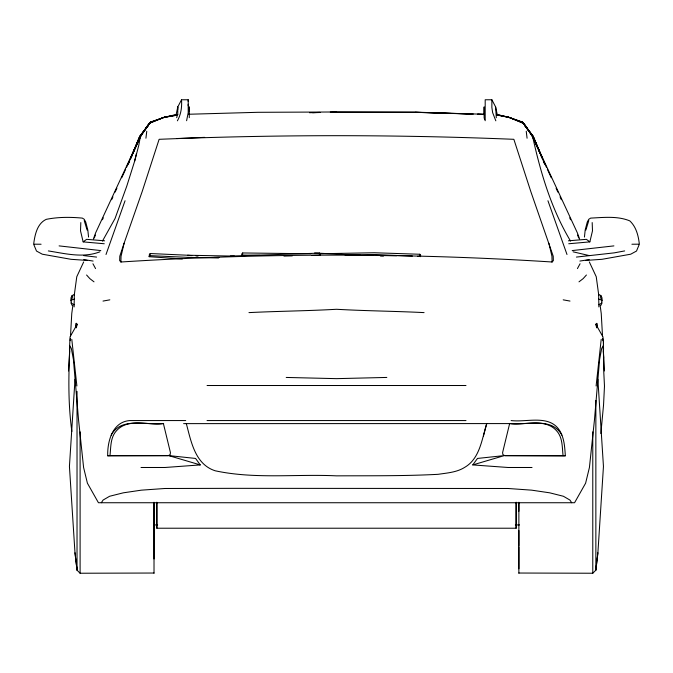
<?xml version="1.0" encoding="UTF-8"?>
<svg xmlns="http://www.w3.org/2000/svg" width="673" height="673" viewBox="0 0 673 673"><rect width="100%" height="100%" fill="white"/><g stroke="black" fill="none" stroke-linecap="round" stroke-linejoin="round"><path stroke-width="1.01" d="M154.016 573.034L80.104 573.236L80.104 431.847M154.016 558.96L154.008 502.479M177.765 109.472L177.765 107.125M188.213 105.838L188.213 99.764L181.533 99.764C182.013 107.057 181.054 114.351 177.394 120.82M188.213 101.446L188.213 99.764M188.213 104.222L188.213 112.601L186.606 120.719M189.273 110.902L189.273 107.125M484.131 114.814L484.131 106.957M156.826 502.302L156.851 528.221L516.141 528.221L516.132 502.294M516.141 528.221L516.174 502.302M518.866 568.786L518.866 546.947M518.866 545.685L518.875 502.479M69.454 349.405L70.085 336.786L77.302 324.041L76.251 327.86M120.888 262.344L121.039 256.304L124.101 243.247L142.154 191.62L159.122 139.311C277.276 134.482 395.707 134.482 513.861 139.311L530.829 191.62L553.214 256.194L553.366 260.737L551.582 261.965C408.368 252.846 264.657 252.846 121.443 261.965L119.659 260.737L119.802 256.194L124.101 243.247M74.131 306.93L74.324 294.538L72.137 295.523L71.027 297.769L70.901 300.873M80.819 222.57L80.508 230.822L83.149 241.885L104.256 243.752M72.045 305.306L71.145 303.069L71.271 300.082L72.373 297.769L72.137 295.523M68.528 370.966L69.647 351.113M70.236 340.673L70.354 338.578M70.472 336.492L71.767 313.509L72.877 305.332M75.006 379.286L69.428 466.414L75.006 553.097L77.025 570.157L80.104 573.236M242.692 252.964L241.742 253.999L241.565 256.11L242.516 255.075L242.692 252.964L311.044 253.763M320.474 253.746L374.339 252.754L419.834 254.259L419.649 256.371L417.588 256.287M420.507 256.682L420.625 255.269L419.834 254.259M141.01 467.491L164.952 467.491L200.26 464.917L195.557 458.439L168.595 455.571L107.705 455.789C107.327 441.362 112.5 421.735 129.881 420.558L185.714 420.558M107.705 455.789L109.977 455.663C110.936 447.192 110.263 437.433 116.513 430.712C128.24 417.639 148.582 425.689 163.648 423.452M596.11 385.966L601.208 339.335M584.442 237.073L585.174 230.082L587.277 222.023L588.816 219.255L590.675 218.102C603.614 217.48 617.621 215.823 629.819 220.895C636.221 226.851 638.433 235.794 639.35 244.206L636.498 251.054L630.71 254.201L601.999 259.307L586.006 260.401M598.869 306.93L598.676 294.538L600.863 295.523L600.627 297.769L601.729 300.082L601.855 303.069L600.955 305.306M595.857 569.964L597.876 552.777M518.866 573.034L592.778 573.236L595.857 570.157L597.876 553.097L603.454 466.414L597.876 379.286M145.923 138.226L146.764 131.269M182.366 258.945L149.12 256.699L149.381 254.587L150.205 253.528L187.582 255.235L234.456 256.119M149.12 256.699L149.953 255.639L150.205 253.528M230.292 256.077L319.566 253.132L319.305 255.244L312.028 255.412M320.281 255.521L320.457 254.116L319.566 253.132M74.274 295.111L76.781 276.712L83.671 261.957M600.854 433.572L603.546 404.986L604.48 386.109L603.673 369.973L603.395 340.908L602.915 336.786L595.698 324.041L596.749 327.86M176.09 114.974L177.765 106.957L181.533 99.764M102.456 241.069L115.041 218.523L126.776 186.135L134.634 161.175L138.773 145.351L140.413 136.325L148.725 123.773L149.818 123.075L163.346 117.556L176.301 115.276L164.22 117.262L177.966 114.553M134.634 161.175L136.459 153.562M568.744 243.752L589.851 241.885L592.492 230.822L592.181 222.57M561.879 435.187C551.801 416.377 526.294 425.673 509.638 423.586L502.596 452.601L502.84 454.46L504.447 455.571L565.337 455.789C564.748 447.192 564.319 438.241 559.709 430.678C549.454 414.147 526.808 422.56 511.127 420.558M186.328 423.628C191.09 441.421 195.027 464.336 215.217 470.789C254.958 479.311 296.238 473.901 336.517 475.853C370.377 475.685 404.254 476.114 438.081 474.322C447.192 472.951 456.832 472.379 464.807 467.289C480.009 458.414 481.893 438.914 486.714 423.628M483.441 436.079L486.722 423.628M176.671 117.699L177.765 113.586L177.765 106.957M585.872 230.082L588.799 220.559M147.782 126.558L148.725 123.773M106.006 254.495L125.06 200.747M94.346 237.948L95.389 235.02M93.412 238.974L95.608 232.925L140.413 136.325M147.749 126.095L139.748 136.543L130.528 158.803L139.824 136.417L150.432 122.175L164.22 117.321L149.818 123.075L139.824 136.417M128.526 163.606L129.738 160.687M127.836 164.734L129.048 161.84M129.855 159.913L139.521 136.754L147.69 126.162M131.159 157.558L132.371 154.681M133.178 152.763L138.815 139.319M102.405 219.76L103.289 217.85M111.625 199.738L112.938 196.878M115.133 192.108L116.892 188.297M121.712 177.807L125.666 169.226M126.541 167.316L129.611 160.637M131.807 155.875L138.386 141.574M139.269 139.664L141.019 135.845L146.302 128.19M577.434 268.577L580.059 263.766M101.32 502.739L103.078 500.064L109.598 496.27L123.302 492.829L141.347 490.163L164.961 488.489L233.708 488.337L508.073 488.489L531.695 490.163L549.74 492.829L563.419 496.27L569.938 500.064L571.697 502.739M175.872 114.62L163.85 117.422L150.432 122.175L148.06 125.632M111.154 435.187C121.241 416.377 146.748 425.673 163.404 423.586L170.437 452.601L170.202 454.46L168.595 455.571L200.26 464.917M150.432 122.175L140.489 136.03L141.019 135.845M472.783 464.917L477.485 458.439L504.447 455.571L472.783 464.917L508.081 467.491L532.032 467.491M148.977 124.488L150.828 122.082L148.943 124.53M586.427 275.005L583.121 278.656L578.99 281.844M83.149 241.885L86.632 239.327L104.593 240.816M598.76 304.692L601.855 303.069M71.271 300.082L74.484 299.123M48.338 250.928C65.39 253.603 83.132 258.289 99.89 251.82M624.662 250.928L614.205 252.863L576.416 257.078M103.011 301.075L109.834 299.838M579.89 261.057L589.228 259.593M613.911 245.889L572.193 250.583M568.407 240.816L586.368 239.327L589.851 241.885M367.988 255.126L374.205 254.571L412.423 256.085M176.848 138.545L204.659 137.359M248.968 312.609C278.176 311.145 307.376 310.943 336.517 309.277C365.666 310.943 394.866 311.145 424.074 312.609M309.487 112.728L319.885 112.391M330.283 112.055L415.544 112.139L473.296 114.073M312.609 112.728L319.885 112.5M332.361 112.113L415.308 112.307L484.594 114.259M380.539 255.589L396.7 255.698M386.824 377.435L336.517 378.647L286.218 377.444M188.465 114.259L257.734 112.307L336.517 111.987M345.249 255.412L374.205 254.571M283.972 256.077L292.284 255.883M631.913 244.232L638.685 244.19M505.019 455.722L565.337 455.789M509.394 423.452C524.46 425.689 544.794 417.639 556.521 430.712C562.771 437.433 562.106 447.192 563.065 455.663M109.977 455.663L168.023 455.722M509.638 423.586L183.62 423.628M497.305 114.974L495.639 106.957L491.87 99.764L485.191 99.764L485.191 120.719M86.994 260.401L71.002 259.307L42.29 254.201L36.502 251.054L33.65 244.206C34.845 235.087 37.049 223.587 46.235 219.348C58.122 216.958 70.295 217 82.325 218.102L84.184 219.255L85.723 222.023L87.827 230.082L88.558 237.073M207.057 385.511L465.985 385.511M207.04 420.558L466.002 420.558M153.452 524.932L157.65 524.932M515.35 524.932L519.539 524.932M213.997 257.448L219.196 257.448M156.851 528.221L156.859 502.294M34.315 244.19L41.087 244.232M242.516 255.075L260.014 255.404M218.574 257.969L187.321 257.347L149.953 255.639M415.308 112.307L450.658 113.417M453.779 113.51L471.453 114.065M477.687 114.267L483.929 114.46M477.494 114.217L483.794 114.427M360.787 255.378L314.602 252.972M380.363 255.967L383.442 256.077M187.582 255.235L191.755 255.572M195.927 255.917L198.013 256.085M100.807 250.583L59.089 245.889M83.721 255.597L96.584 257.078M83.772 259.593L93.11 261.057M563.192 299.838L570.006 301.075M525.277 126.095L533.268 136.543L542.497 158.803L533.201 136.417L522.593 122.175L509.175 117.422L497.187 114.62L508.805 117.262L496.75 114.965L509.654 117.556L524.275 123.773L532.587 136.325L577.392 232.925L579.579 238.974M573.11 251.82L589.279 255.597M598.516 299.123L601.729 300.082M526.707 128.19L531.981 135.845L533.201 136.417M522.593 122.175L508.788 117.321L523.19 123.075L532.52 136.03L522.593 122.175L524.948 125.632M71.145 303.069L74.24 304.692M94.01 281.844L89.879 278.656L86.573 275.005M533.268 136.543L545.18 164.734M524.082 124.53L522.198 122.082L524.04 124.488M525.335 126.162L533.496 136.754M570.544 241.069C551.355 209.076 540.495 172.549 532.587 136.325M92.941 263.766L95.566 268.577M589.338 261.957L596.236 276.712L598.743 295.111M600.863 295.523L601.973 297.769L602.099 300.873M531.981 135.845L533.739 139.664M534.614 141.574L541.201 155.875M543.389 160.637L546.459 167.316M547.342 169.226L551.288 177.807M556.117 188.297L557.867 192.108M560.062 196.878L561.375 199.738M569.711 217.85L570.586 219.76M534.606 140.287L537.828 147.959M538.636 149.877L539.847 152.763M540.655 154.681L541.858 157.558M543.288 160.687L544.499 163.606L543.296 160.738M495.824 120.82L492.628 112.601L491.87 107.487L491.87 99.764M577.611 235.02L578.654 237.948M547.94 200.747L566.994 254.495M524.275 123.773L525.218 126.558M84.201 220.559L87.128 230.082M484.661 119.718L484.131 117.699L484.131 107.125M548.89 243.247L551.944 256.304L552.104 262.344M496.295 117.699L495.639 107.125M71.868 431.494C67.948 403.11 68.553 374.432 69.933 345.905L71.355 348.564L73.407 359.399L78.581 420.238L83.595 467.491L87.406 483.197L98.443 502.739L574.565 502.739L585.611 483.197L589.422 467.491L594.427 420.238L599.609 359.399L601.654 348.564L603.075 345.905L603.656 358.171M600.131 305.332L601.241 313.509L602.537 336.492M71.792 339.335L76.89 385.966M526.236 131.269L527.077 138.226M75.006 552.777L77.025 569.964M602.655 338.578L602.772 340.673M603.361 351.113L604.48 370.966M603.395 340.908L603.546 349.405M595.857 400.418L595.857 570.157M592.778 431.847L592.778 573.236M518.866 502.226L518.866 511.287M518.866 530.501L518.866 573.236M189.273 106.957L189.273 117.699M154.016 502.226L154.016 573.236M77.025 391.434L77.025 570.157M76.192 323.318L75.906 327.398L76.192 323.318M597.119 327.381L596.808 323.318L597.094 327.398"/></g></svg>
